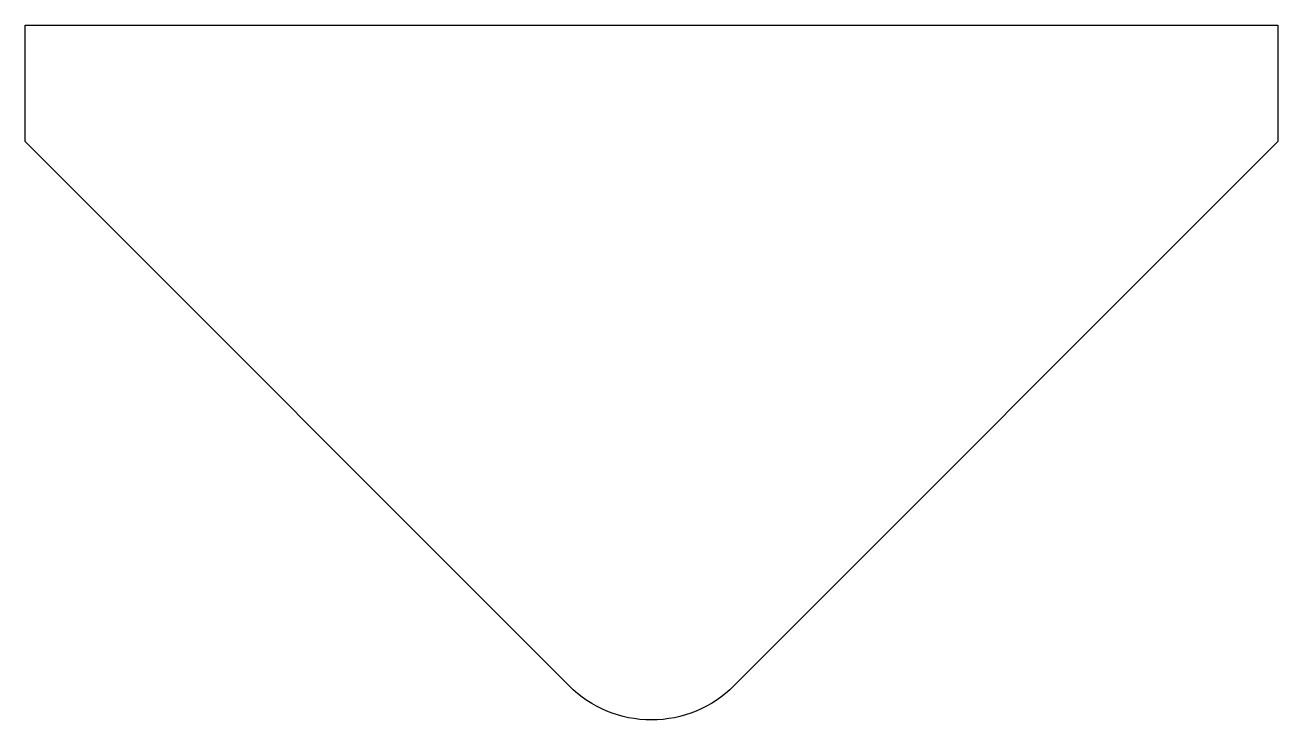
# Model space of a CAD drawing. Header units: metres. Extents: x 76.5 to 98, y 673.1 to 685.
import ezdxf

# ---------------------------------------------------------------- set-up
doc = ezdxf.new("R2010")
doc.units = ezdxf.units.M
doc.layers.add('C03-M10', color=7, linetype='Continuous')

msp = doc.modelspace()

# ---------------------------------------------------------------- linework, layer by layer
at = {"layer": 'C03-M10', "color": 4}
msp.add_lwpolyline([(76.483, 683.034), (76.483, 685.034), (97.983, 685.034), (97.983, 683.034), (88.647, 673.698, -0.414214), (85.819, 673.698)], format="xyb", close=True, dxfattribs=at)

doc.saveas('drawing.dxf')
